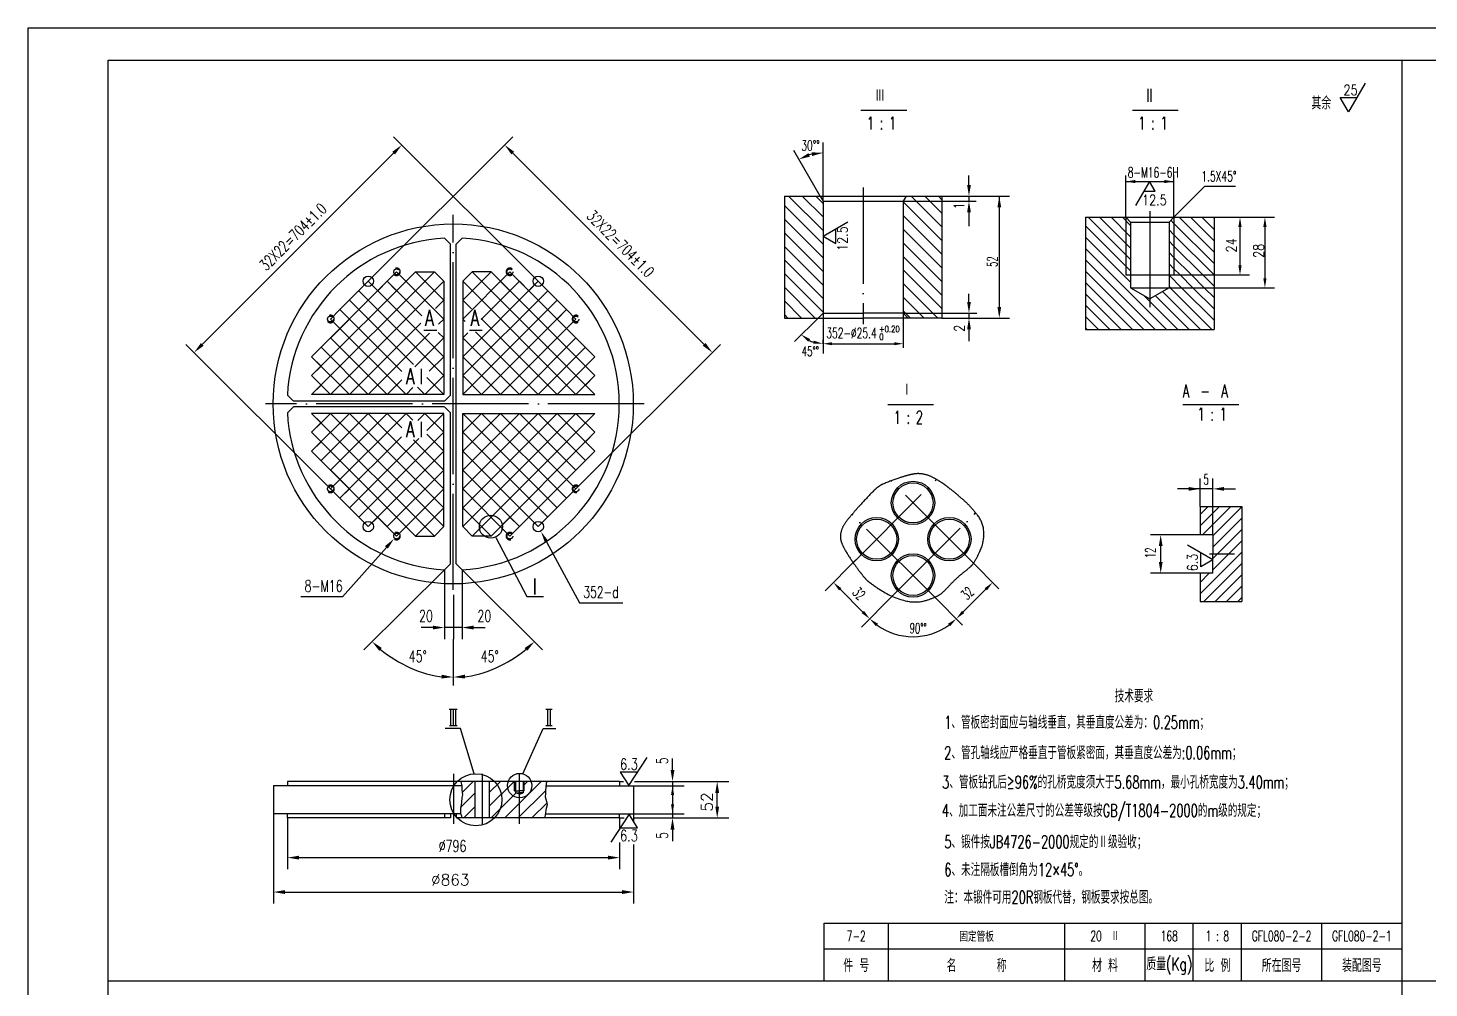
# Model space of a CAD drawing. Extents: x -457 to 1749, y 191 to 1539.
# Drawn here: x 890.8 to 1327.2, y 1240.2 to 1539.4 of the extents above; entities that cross this region are included whole.
import ezdxf
from ezdxf.enums import TextEntityAlignment as Align

# ---------------------------------------------------------------- set-up
doc = ezdxf.new("R2010")
doc.units = 0
doc.header["$MEASUREMENT"] = 0
for name, pattern in [('DASHDOT-M', [36, 30, -3, 0, -3]), ('DIVIDE-M', [39, 30, -3, 0, -3, 0, -3]), ('HIDDEN-M', [7, 5, -2])]:
    doc.linetypes.add(name, pattern=pattern)
doc.layers.get('0').update_dxf_attribs({"linetype": 'CONTINUOUS'})
for name, color, linetype in [('1', 3, 'CONTINUOUS'), ('CDR_DWG1', 4, 'CONTINUOUS'), ('CDR_DWG2', 2, 'CONTINUOUS'), ('CDR_DWG3', 1, 'DASHDOT-M'), ('CDR_DWG4', 3, 'DIVIDE-M'), ('CDR_DWG5', 6, 'HIDDEN-M')]:
    doc.layers.add(name, color=color, linetype=linetype)
doc.styles.add('HZ', font='romans', dxfattribs={"width": 0.7, "bigfont": 'hz'})

# ---------------------------------------------------------------- blocks, each defined once
blk = doc.blocks.new('*X40')
at = {"color": 0}
for p, q in [((138.69, 53.84), (142.12, 57.27)), ((138.22, 49.12), (142.69, 53.6)), ((139.22, 45.88), (142.69, 49.35))]:
    blk.add_line(p, q, dxfattribs=at)
blk = doc.blocks.new('*X41')
at = {"color": 0}
for p, q in [((147.14, 49.56), (154.85, 57.27)), ((147.14, 53.8), (150.61, 57.27)), ((151.95, 45.88), (163.33, 57.27)), ((157.69, 55.87), (159.09, 57.27)), ((147.7, 45.88), (155.52, 53.7)), ((156.19, 45.88), (164.67, 54.36)), ((160.43, 45.88), (165.07, 50.52))]:
    blk.add_line(p, q, dxfattribs=at)
blk = doc.blocks.new('*X92')
at = {"layer": '1', "color": 0, "linetype": 'Continuous'}
for p, q in [((-21518.12, -20658.07), (-21515.63, -20655.58)), ((-21518.12, -20661.6), (-21514.12, -20657.6)), ((-21514.12, -20661.14), (-21508.56, -20655.58)), ((-21514.12, -20657.6), (-21512.1, -20655.58)), ((-21514.12, -20664.67), (-21505.08, -20655.64)), ((-21514.12, -20668.21), (-21505.08, -20659.17)), ((-21517.37, -20664.39), (-21514.12, -20661.14)), ((-21514.12, -20671.75), (-21505.08, -20662.71)), ((-21514.12, -20675.28), (-21505.08, -20666.25)), ((-21518.12, -20682.82), (-21505.08, -20669.78)), ((-21518.12, -20679.28), (-21515.23, -20676.39)), ((-21516.97, -20685.21), (-21505.08, -20673.32)), ((-21513.44, -20685.21), (-21505.08, -20676.85)), ((-21509.9, -20685.21), (-21505.08, -20680.39)), ((-21506.37, -20685.21), (-21505.08, -20683.92))]:
    blk.add_line(p, q, dxfattribs=at)
blk = doc.blocks.new('*X91')
at = {"layer": '1', "color": 0, "linetype": 'Continuous'}
for p, q in [((-21646.29, -20558.85), (-21635.56, -20569.57)), ((-21642.04, -20558.85), (-21635.56, -20565.33)), ((-21637.8, -20558.85), (-21635.56, -20561.08)), ((-21608.1, -20558.85), (-21606.56, -20560.39)), ((-21603.86, -20558.85), (-21602.32, -20560.39)), ((-21599.62, -20558.85), (-21598.51, -20559.95)), ((-21647.61, -20561.76), (-21635.56, -20573.81)), ((-21610.56, -20560.63), (-21598.51, -20572.68)), ((-21606.56, -20560.39), (-21598.51, -20568.44)), ((-21602.32, -20560.39), (-21598.51, -20564.19)), ((-21647.61, -20566.01), (-21635.56, -20578.06)), ((-21610.56, -20564.87), (-21598.51, -20576.92)), ((-21647.61, -20570.25), (-21635.56, -20582.3)), ((-21610.56, -20569.11), (-21598.51, -20581.17)), ((-21647.61, -20574.49), (-21635.56, -20586.54)), ((-21610.56, -20573.36), (-21598.51, -20585.41)), ((-21647.61, -20578.73), (-21635.56, -20590.78)), ((-21610.56, -20577.6), (-21598.51, -20589.65)), ((-21647.61, -20582.98), (-21635.56, -20595.03)), ((-21610.56, -20581.84), (-21598.51, -20593.89)), ((-21647.61, -20587.22), (-21637.99, -20596.85)), ((-21610.56, -20586.08), (-21601.35, -20595.3)), ((-21647.61, -20591.46), (-21642.23, -20596.85)), ((-21610.56, -20590.33), (-21605.59, -20595.3)), ((-21647.61, -20595.7), (-21646.47, -20596.85)), ((-21610.56, -20594.57), (-21609.83, -20595.3)), ((-21609.83, -20595.3), (-21608.29, -20596.85)), ((-21605.59, -20595.3), (-21604.04, -20596.85)), ((-21601.35, -20595.3), (-21599.8, -20596.85))]:
    blk.add_line(p, q, dxfattribs=at)
blk = doc.blocks.new('*X90')
at = {"layer": '1', "color": 0, "linetype": 'Continuous'}
for p, q in [((-21552.92, -20565.41), (-21539.76, -20578.57)), ((-21549.39, -20565.41), (-21539.76, -20575.03)), ((-21545.85, -20565.41), (-21539.76, -20571.5)), ((-21542.32, -20565.41), (-21539.76, -20567.96)), ((-21527.22, -20566.36), (-21526.26, -20567.32)), ((-21526.26, -20567.32), (-21513.76, -20579.82)), ((-21524.64, -20565.41), (-21513.76, -20576.28)), ((-21521.1, -20565.41), (-21513.76, -20572.75)), ((-21517.57, -20565.41), (-21513.76, -20569.21)), ((-21514.03, -20565.41), (-21513.76, -20565.68)), ((-21553.76, -20568.1), (-21539.76, -20582.1)), ((-21553.76, -20571.64), (-21539.76, -20585.64)), ((-21527.76, -20569.35), (-21526.26, -20570.85)), ((-21526.26, -20570.85), (-21513.76, -20583.35)), ((-21553.76, -20575.17), (-21528.53, -20600.41)), ((-21527.76, -20572.89), (-21526.26, -20574.39)), ((-21527.76, -20576.42), (-21526.26, -20577.92)), ((-21526.26, -20574.39), (-21517.25, -20583.41)), ((-21553.76, -20578.71), (-21532.07, -20600.41)), ((-21527.76, -20579.96), (-21526.26, -20581.46)), ((-21526.26, -20577.92), (-21520.78, -20583.41)), ((-21553.76, -20582.24), (-21535.6, -20600.41)), ((-21527.76, -20583.5), (-21523.85, -20587.41)), ((-21526.26, -20581.46), (-21524.32, -20583.41)), ((-21524.32, -20583.41), (-21520.32, -20587.41)), ((-21520.78, -20583.41), (-21516.78, -20587.41)), ((-21517.25, -20583.41), (-21513.76, -20586.89)), ((-21553.76, -20585.78), (-21539.14, -20600.41)), ((-21553.76, -20589.32), (-21542.67, -20600.41)), ((-21529.77, -20588.56), (-21517.92, -20600.41)), ((-21527.76, -20587.03), (-21527.39, -20587.41)), ((-21527.39, -20587.41), (-21514.39, -20600.41)), ((-21523.85, -20587.41), (-21513.76, -20597.5)), ((-21520.32, -20587.41), (-21513.76, -20593.96)), ((-21516.78, -20587.41), (-21513.76, -20590.42)), ((-21553.76, -20592.85), (-21546.21, -20600.41)), ((-21535.58, -20589.83), (-21524.99, -20600.41)), ((-21532.01, -20589.86), (-21521.46, -20600.41)), ((-21553.76, -20596.39), (-21549.74, -20600.41)), ((-21553.76, -20599.92), (-21553.28, -20600.41))]:
    blk.add_line(p, q, dxfattribs=at)

msp = doc.modelspace()

# ---------------------------------------------------------------- linework, layer by layer
for p, q in [((890.79, 1539.38), (1731.79, 1539.38)), ((890.79, 945.38), (890.79, 1539.38)), ((1318.79, 1529.38), (1318.79, 955.38)), ((996.78, 1460.44), (1041.81, 1505.48)), ((1049.73, 1460.44), (1004.69, 1505.48)), ((1138.44, 1489.84), (1138.44, 1503.66)), ((945.07, 1440.77), (1004.69, 1500.39)), ((1041.81, 1500.39), (1101.44, 1440.77)), ((1137.55, 1486.97), (1129.32, 1501.22)), ((1183.91, 1490.47), (1183.91, 1493.36)), ((1232.74, 1480.47), (1232.74, 1493.45)), ((1247.74, 1480.4), (1247.74, 1493.64)), ((1138.44, 1485.42), (1138.44, 1489.84)), ((1232.74, 1491.52), (1247.74, 1491.52)), ((1240.11, 1491.52), (1235.78, 1484.01)), ((1238.36, 1488.49), (1241.86, 1488.49)), ((1241.86, 1488.49), (1240.11, 1491.52)), ((1247.74, 1480.4), (1257.43, 1490.1)), ((1257.43, 1490.1), (1266.94, 1490.1)), ((1163.44, 1485.42), (1186.11, 1485.42)), ((1175.49, 1486.97), (1192.31, 1486.97)), ((1183.91, 1486.97), (1183.91, 1485.42)), ((1192.31, 1486.97), (1196.55, 1486.97)), ((1193.35, 1486.97), (1193.35, 1452.47)), ((1183.91, 1481.92), (1183.91, 1477.64)), ((1260.3, 1480.4), (1271.33, 1480.4)), ((1271.39, 1480.4), (1279.1, 1480.4)), ((1138.44, 1474.52), (1146.21, 1479)), ((1142.46, 1472.2), (1142.46, 1476.84)), ((1268.33, 1477.4), (1268.33, 1465.4)), ((1276.1, 1477.4), (1276.1, 1461.4)), ((1138.44, 1474.52), (1142.46, 1472.2)), ((979.13, 1425.15), (1017.37, 1463.39)), ((979.13, 1431.03), (1011.49, 1463.39)), ((979.13, 1436.91), (1005.6, 1463.39)), ((1020.31, 1448.68), (1005.6, 1463.39)), ((1020.31, 1454.56), (1011.49, 1463.39)), ((1020.31, 1460.44), (1017.37, 1463.39)), ((1026.19, 1454.56), (1035.02, 1463.39)), ((1026.19, 1448.68), (1040.9, 1463.39)), ((1026.19, 1460.44), (1029.14, 1463.39)), ((1067.38, 1425.15), (1029.14, 1463.39)), ((1067.38, 1431.03), (1035.02, 1463.39)), ((1067.38, 1436.91), (1040.9, 1463.39)), ((1247.8, 1462.4), (1271.33, 1462.4)), ((985.01, 1425.15), (1020.31, 1460.44)), ((987.95, 1451.62), (996.78, 1460.44)), ((1020.31, 1436.91), (996.78, 1460.44)), ((1013.45, 1449.66), (1002.66, 1460.44)), ((1061.49, 1425.15), (1026.19, 1460.44)), ((1026.19, 1436.91), (1049.73, 1460.44)), ((1031.9, 1448.5), (1043.84, 1460.44)), ((1058.55, 1451.62), (1049.73, 1460.44)), ((1246.3, 1458.4), (1279.1, 1458.4)), ((1010.92, 1434.53), (990.9, 1454.56)), ((1020.31, 1431.03), (993.84, 1457.5)), ((1017.68, 1451.93), (1020.31, 1454.56)), ((1026.19, 1431.03), (1052.67, 1457.5)), ((1026.19, 1425.15), (1055.61, 1454.56)), ((1028.91, 1451.84), (1026.19, 1454.56)), ((1183.91, 1454.01), (1183.91, 1456.51)), ((987.95, 1451.62), (985.01, 1448.68)), ((1007.24, 1432.33), (987.95, 1451.62)), ((1032.08, 1425.15), (1058.55, 1451.62)), ((1058.55, 1451.62), (1061.49, 1448.68)), ((1136.89, 1448.97), (1129.57, 1441.65)), ((1138.44, 1450.51), (1138.44, 1441.54)), ((1163.44, 1451.24), (1163.44, 1439.72)), ((1163.44, 1450.51), (1186.32, 1450.51)), ((1175.49, 1448.97), (1192.31, 1448.97)), ((1183.91, 1450.51), (1183.91, 1448.97)), ((1192.31, 1448.97), (1196.55, 1448.97)), ((1008.54, 1425.15), (985.01, 1448.68)), ((990.9, 1425.15), (1013.16, 1447.41)), ((1018.71, 1447.07), (1020.31, 1448.68)), ((1026.94, 1447.93), (1026.19, 1448.68)), ((1049.73, 1425.15), (1030.22, 1444.65)), ((1055.61, 1425.15), (1031.93, 1448.82)), ((1037.96, 1425.15), (1061.49, 1448.68)), ((1183.91, 1445.47), (1183.91, 1441.78)), ((985.01, 1395.73), (939.98, 1440.77)), ((1002.66, 1425.15), (985.01, 1442.79)), ((996.78, 1425.15), (1015.86, 1444.22)), ((1011.25, 1433.74), (1020.31, 1442.79)), ((1020.31, 1442.79), (1018.59, 1444.51)), ((1026.19, 1442.79), (1027.8, 1444.4)), ((1043.84, 1425.15), (1026.19, 1442.79)), ((1043.84, 1425.15), (1061.49, 1442.79)), ((1061.49, 1395.73), (1106.53, 1440.77)), ((1138.44, 1440.97), (1138.44, 1442.22)), ((1138.44, 1441.54), (1138.44, 1437.97)), ((1141.24, 1440.97), (1160.64, 1440.97)), ((990.9, 1425.15), (979.13, 1436.91)), ((996.78, 1425.15), (982.07, 1439.85)), ((1015.77, 1432.37), (1020.31, 1436.91)), ((1037.96, 1425.15), (1026.19, 1436.91)), ((1049.73, 1425.15), (1064.43, 1439.85)), ((1055.61, 1425.15), (1067.38, 1436.91)), ((985.01, 1425.15), (979.13, 1431.03)), ((1002.66, 1425.15), (1007.19, 1429.67)), ((1008.54, 1425.15), (1010.7, 1427.3)), ((1014.43, 1425.15), (1012.09, 1427.48)), ((1014.43, 1425.15), (1020.31, 1431.03)), ((1020.31, 1425.15), (1015.04, 1430.41)), ((1032.08, 1425.15), (1026.19, 1431.03)), ((1061.49, 1425.15), (1067.38, 1431.03)), ((979.13, 1419.26), (1017.37, 1381.02)), ((985.01, 1419.26), (979.13, 1413.38)), ((990.9, 1419.26), (979.13, 1407.5)), ((996.78, 1419.26), (982.07, 1404.55)), ((985.01, 1419.26), (1020.31, 1383.96)), ((1002.66, 1419.26), (985.01, 1401.61)), ((1008.54, 1419.26), (985.01, 1395.73)), ((990.9, 1419.26), (1020.31, 1389.85)), ((996.78, 1419.26), (1020.31, 1395.73)), ((1002.66, 1419.26), (1007.2, 1414.72)), ((1008.54, 1419.26), (1010.67, 1417.13)), ((1014.43, 1419.26), (1012.24, 1417.07)), ((1014.43, 1419.26), (1020.31, 1413.38)), ((1020.31, 1419.26), (1014.98, 1413.94)), ((1026.19, 1419.26), (1055.61, 1389.85)), ((1061.49, 1419.26), (1026.19, 1383.96)), ((1055.61, 1419.26), (1026.19, 1389.85)), ((1049.73, 1419.26), (1026.19, 1395.73)), ((1043.84, 1419.26), (1026.19, 1401.61)), ((1037.96, 1419.26), (1026.19, 1407.5)), ((1032.08, 1419.26), (1026.19, 1413.38)), ((1067.38, 1419.26), (1029.14, 1381.02)), ((1032.08, 1419.26), (1058.55, 1392.79)), ((1037.96, 1419.26), (1061.49, 1395.73)), ((1043.84, 1419.26), (1061.49, 1401.61)), ((1049.73, 1419.26), (1064.43, 1404.55)), ((1055.61, 1419.26), (1067.38, 1407.5)), ((1061.49, 1419.26), (1067.38, 1413.38)), ((979.13, 1413.38), (1011.49, 1381.02)), ((1007.09, 1411.92), (987.95, 1392.79)), ((1012.52, 1411.47), (990.9, 1389.85)), ((1020.31, 1413.38), (993.84, 1386.9)), ((1010.87, 1411.06), (1020.31, 1401.61)), ((1014.99, 1412.82), (1020.31, 1407.5)), ((1026.19, 1413.38), (1052.67, 1386.9)), ((1067.38, 1413.38), (1035.02, 1381.02)), ((979.13, 1407.5), (1005.6, 1381.02)), ((1020.31, 1407.5), (996.78, 1383.96)), ((1026.19, 1407.5), (1049.73, 1383.96)), ((1067.38, 1407.5), (1040.9, 1381.02)), ((1020.31, 1401.61), (1002.66, 1383.96)), ((1026.19, 1401.61), (1043.84, 1383.96)), ((1255.88, 1390.23), (1255.88, 1398.93)), ((1259.88, 1381.48), (1259.88, 1398.93)), ((987.95, 1392.79), (985.01, 1395.73)), ((987.95, 1392.79), (996.78, 1383.96)), ((1020.31, 1395.73), (1005.6, 1381.02)), ((1026.19, 1395.73), (1040.9, 1381.02)), ((1058.55, 1392.79), (1049.73, 1383.96)), ((1058.55, 1392.79), (1061.49, 1395.73)), ((1259.88, 1395.73), (1248.88, 1395.73)), ((1263.38, 1395.73), (1266.88, 1395.73)), ((1020.31, 1389.85), (1011.49, 1381.02)), ((1026.19, 1389.85), (1035.02, 1381.02)), ((1020.31, 1383.96), (1017.37, 1381.02)), ((1026.19, 1383.96), (1029.14, 1381.02)), ((1036.47, 1380.55), (1046.19, 1362.14)), ((1052.32, 1379.23), (1062.58, 1360.17)), ((1255.82, 1381.42), (1240.43, 1381.42)), ((1002.42, 1377.49), (988.78, 1362.08)), ((1243.63, 1372.92), (1243.63, 1377.92)), ((1259.88, 1373.67), (1252.03, 1378.2)), ((1256.09, 1371.48), (1256.09, 1375.86)), ((995.4, 1345.6), (1020.5, 1370.54)), ((1020.5, 1370.54), (1020.5, 1348.91)), ((1051.1, 1345.6), (1026.01, 1370.54)), ((1026.01, 1370.54), (1026.01, 1348.91)), ((1148.68, 1373.57), (1139.07, 1363.96)), ((1184.56, 1373.28), (1193.25, 1364.59)), ((1259.88, 1373.67), (1256.09, 1371.48)), ((1255.82, 1369.42), (1240.43, 1369.42)), ((988.78, 1362.08), (975.79, 1362.08)), ((1023.3, 1362.69), (1023.3, 1348.91)), ((1046.19, 1362.14), (1051.4, 1362.14)), ((1150.86, 1357.36), (1143.79, 1364.44)), ((1159.99, 1362.25), (1150.38, 1352.65)), ((1173.24, 1361.97), (1181.93, 1353.28)), ((1182.1, 1357.38), (1189.17, 1364.45)), ((1062.58, 1360.17), (1076.05, 1360.17)), ((1016.9, 1352.51), (1013.3, 1352.51)), ((1026.01, 1352.51), (1020.5, 1352.51)), ((1023.3, 1334.48), (1023.3, 1348.91)), ((1029.61, 1352.51), (1033.21, 1352.51)), ((1022.02, 1327.11), (1024.49, 1327.11)), ((1022.48, 1322.06), (1022.48, 1327.04)), ((1023.27, 1327.04), (1023.27, 1322.06)), ((1024.06, 1322.06), (1024.06, 1327.04)), ((1052.05, 1327.05), (1054.05, 1327.05)), ((1052.67, 1322.08), (1052.67, 1327.05)), ((1053.48, 1327.05), (1053.48, 1322.08)), ((1025.56, 1321.05), (1020.72, 1321.05)), ((1022.08, 1321.99), (1024.49, 1321.99)), ((1029.73, 1306.92), (1025.56, 1321.05)), ((1044.97, 1306.92), (1051.24, 1321.05)), ((1051.24, 1321.05), (1055.17, 1321.05)), ((1052.11, 1322.01), (1054.05, 1322.01)), ((1077.91, 1303.27), (1083.61, 1311.97)), ((1091.56, 1308.15), (1091.56, 1311.75)), ((1080.65, 1307.44), (1075.28, 1307.44)), ((1075.28, 1307.44), (1077.91, 1303.27)), ((1075.05, 1304.55), (1076.31, 1304.55)), ((1079.44, 1303.23), (1095.16, 1303.23)), ((1079.68, 1304.55), (1095.16, 1304.55)), ((1091.56, 1304.55), (1091.56, 1293.22)), ((1095.16, 1304.55), (1109.08, 1304.55)), ((1105.48, 1296.73), (1105.48, 1301.36)), ((967.22, 1294.43), (967.22, 1266.47)), ((971.62, 1293.17), (971.62, 1277.21)), ((1078.03, 1294.31), (1072.33, 1285.61)), ((1075.05, 1293.17), (1075.05, 1289.75)), ((1075.05, 1293.17), (1076.47, 1293.17)), ((1080.66, 1290.14), (1078.03, 1294.31)), ((1079.44, 1294.49), (1079.44, 1292.08)), ((1079.49, 1294.49), (1095.16, 1294.49)), ((1079.68, 1293.17), (1109.08, 1293.17)), ((1075.3, 1290.14), (1080.66, 1290.14)), ((1091.56, 1289.57), (1091.56, 1285.97)), ((1075.05, 1285.55), (1075.05, 1277.21)), ((1079.44, 1284.92), (1079.44, 1266.47)), ((975.22, 1280.81), (1071.45, 1280.81)), ((970.82, 1270.07), (1075.84, 1270.07)), ((1138.79, 1252.38), (1318.79, 1252.38)), ((915.79, 1242.38), (1721.79, 1242.38))]:
    msp.add_line(p, q)
msp.add_lwpolyline([(1307.3, 1522.2), (1302.14, 1513.27), (1299.57, 1517.73), (1304.72, 1517.73)])
msp.add_lwpolyline([(1023.3, 1352.63, 0.25, 0.25, 1), (1023.3, 1352.38, 0.25, 0.25, 1)], format="xyseb", close=True)
for centre, radius in [((1034.97, 1383.98), 3.58), ((1030.3, 1298.86), 8.11), ((1043.94, 1303.25), 3.81)]:
    msp.add_circle(centre, radius)
for centre, radius, start, end in [((1138.44, 1485.42), 15.04, 103.3639, 106.6366), ((1138.44, 1450.51), 9.54, 243.0955, 251.9045), ((1166.47, 1368.74), 19.08, 234.0169, 305.9831), ((1025.49, 1375.5), 38.82, 230.1331, 262.3182), ((1021.01, 1375.5), 38.82, 277.6818, 309.8669)]:
    msp.add_arc(centre, radius, start, end)
for points in [[(1005.12, 1499.96), (1004.27, 1500.81), (1007.24, 1502.93)], [(1041.39, 1499.96), (1042.24, 1500.81), (1039.27, 1502.93)], [(1133.9, 1500.37), (1134.36, 1499.3), (1130.92, 1498.45)], [(1135.03, 1499.48), (1134.9, 1500.63), (1138.44, 1500.46)], [(1183.33, 1490.47), (1184.5, 1490.47), (1183.91, 1486.97)], [(1235.74, 1491.02), (1235.74, 1492.02), (1232.74, 1491.52)], [(1244.74, 1491.02), (1244.74, 1492.02), (1247.74, 1491.52)], [(1184.5, 1481.92), (1183.33, 1481.92), (1183.91, 1485.42)], [(1192.77, 1483.47), (1193.94, 1483.47), (1193.35, 1486.97)], [(1268.83, 1477.4), (1267.83, 1477.4), (1268.33, 1480.4)], [(1276.6, 1477.4), (1275.6, 1477.4), (1276.1, 1480.4)], [(1268.83, 1465.4), (1267.83, 1465.4), (1268.33, 1462.4)], [(1276.6, 1461.4), (1275.6, 1461.4), (1276.1, 1458.4)], [(1183.33, 1454.01), (1184.5, 1454.01), (1183.91, 1450.51)], [(1184.5, 1445.47), (1183.33, 1445.47), (1183.91, 1448.97)], [(1192.77, 1452.47), (1193.94, 1452.47), (1193.35, 1448.97)], [(945.49, 1440.34), (944.64, 1441.19), (942.52, 1438.22)], [(1101.01, 1440.34), (1101.86, 1441.19), (1103.98, 1438.22)], [(1134.42, 1442.41), (1133.83, 1441.6), (1131.7, 1443.77)], [(1135.4, 1440.95), (1135.56, 1441.94), (1138.44, 1440.97)], [(1141.24, 1441.44), (1141.24, 1440.51), (1138.44, 1440.97)], [(1160.64, 1441.44), (1160.64, 1440.51), (1163.44, 1440.97)], [(1252.38, 1395.15), (1252.38, 1396.32), (1255.88, 1395.73)], [(1263.38, 1395.15), (1263.38, 1396.32), (1259.88, 1395.73)], [(1001.97, 1377.89), (1002.87, 1377.1), (1004.81, 1380.19)], [(1051.79, 1378.95), (1052.85, 1379.51), (1050.61, 1382.4)], [(1243.05, 1377.92), (1244.22, 1377.92), (1243.63, 1381.42)], [(1243.05, 1372.92), (1244.22, 1372.92), (1243.63, 1369.42)], [(1144.14, 1364.79), (1143.43, 1364.08), (1141.66, 1366.56)], [(1188.82, 1364.8), (1189.52, 1364.1), (1191.29, 1366.57)], [(1151.21, 1357.72), (1150.5, 1357.01), (1152.98, 1355.24)], [(1181.74, 1357.73), (1182.45, 1357.03), (1179.98, 1355.26)], [(1016.9, 1351.91), (1016.9, 1353.11), (1020.5, 1352.51)], [(1029.61, 1351.91), (1029.61, 1353.11), (1026.01, 1352.51)], [(1154.94, 1352.91), (1155.58, 1353.68), (1152.98, 1355.24)], [(1177.36, 1353.68), (1178.01, 1352.91), (1179.96, 1355.24)], [(1001.02, 1346.15), (1000.21, 1345.26), (997.96, 1348.14)], [(1045.49, 1346.15), (1046.3, 1345.26), (1048.55, 1348.14)], [(1019.64, 1337.83), (1019.58, 1336.63), (1023.2, 1337.07)], [(1026.87, 1337.83), (1026.92, 1336.63), (1023.3, 1337.07)], [(1092.16, 1308.15), (1090.96, 1308.15), (1091.56, 1304.55)], [(1092.05, 1300.35), (1091.09, 1300.35), (1091.57, 1303.23)], [(1106.08, 1300.94), (1104.88, 1300.94), (1105.48, 1304.54)], [(1092.05, 1297.37), (1091.09, 1297.37), (1091.57, 1294.49)], [(1106.08, 1296.73), (1104.88, 1296.73), (1105.48, 1293.13)], [(1092.16, 1289.57), (1090.96, 1289.57), (1091.56, 1293.17)], [(975.22, 1280.21), (975.22, 1281.41), (971.62, 1280.81)], [(1071.45, 1280.21), (1071.45, 1281.41), (1075.05, 1280.81)], [(970.82, 1269.47), (970.82, 1270.67), (967.22, 1270.07)], [(1075.84, 1269.47), (1075.84, 1270.67), (1079.44, 1270.07)]]:
    msp.add_solid(points)
at = {"layer": 'CDR_DWG1'}
for p, q in [((915.79, 1529.38), (1721.79, 1529.38)), ((915.79, 955.38), (915.79, 1529.38)), ((1126.39, 1486.97), (1137.55, 1486.97)), ((1126.45, 1486.97), (1126.39, 1486.91)), ((1126.39, 1486.97), (1126.39, 1465.87)), ((1137.55, 1486.97), (1138.44, 1485.42)), ((1137.55, 1486.97), (1164.33, 1486.97)), ((1138.44, 1485.42), (1163.44, 1485.42)), ((1138.44, 1485.42), (1138.44, 1465.87)), ((1164.33, 1486.97), (1163.44, 1485.42)), ((1163.44, 1485.42), (1163.44, 1465.87)), ((1164.33, 1486.97), (1175.49, 1486.97)), ((1175.49, 1486.97), (1175.49, 1465.87)), ((1220.24, 1480.4), (1232.74, 1480.4)), ((1220.24, 1480.4), (1220.24, 1445.4)), ((1232.74, 1480.4), (1247.74, 1480.4)), ((1232.74, 1480.4), (1234.24, 1478.9)), ((1232.74, 1480.4), (1232.74, 1462.4)), ((1246.24, 1478.9), (1247.74, 1480.4)), ((1247.72, 1480.4), (1260.24, 1480.4)), ((1247.74, 1480.4), (1247.74, 1462.4)), ((1260.24, 1480.4), (1260.24, 1445.4)), ((1234.24, 1478.9), (1246.24, 1478.9)), ((1234.24, 1478.9), (1234.24, 1458.4)), ((1246.24, 1478.9), (1246.24, 1458.4)), ((1020.5, 1473.87), (1022.37, 1471.99)), ((1022.37, 1424.96), (1022.37, 1471.99)), ((1026.01, 1473.87), (1024.13, 1471.99)), ((1024.13, 1372.42), (1024.13, 1471.99)), ((1126.39, 1465.87), (1126.39, 1448.97)), ((1138.44, 1465.87), (1138.44, 1457.28)), ((1163.44, 1465.87), (1163.44, 1457.28)), ((1175.49, 1465.87), (1175.49, 1448.97)), ((1232.74, 1462.4), (1234.09, 1462.4)), ((1234.24, 1462.4), (1246.24, 1462.4)), ((1246.15, 1462.4), (1247.74, 1462.4)), ((1234.24, 1458.4), (1246.24, 1458.4)), ((1234.24, 1458.4), (1240.24, 1454.94)), ((1246.24, 1458.4), (1240.24, 1454.94)), ((1138.44, 1457.42), (1138.44, 1450.51)), ((1163.44, 1457.42), (1163.44, 1450.51)), ((1126.39, 1448.97), (1136.89, 1448.97)), ((1136.89, 1448.97), (1138.44, 1450.51)), ((1136.89, 1448.97), (1150.94, 1448.97)), ((1138.44, 1450.51), (1150.94, 1450.51)), ((1163.44, 1450.51), (1150.94, 1450.51)), ((1164.99, 1448.97), (1150.94, 1448.97)), ((1164.99, 1448.98), (1163.44, 1450.53)), ((1175.49, 1448.97), (1164.99, 1448.97)), ((1175.49, 1449.17), (1175.29, 1448.97)), ((1220.24, 1445.4), (1260.24, 1445.4)), ((971.6, 1424.98), (973.48, 1423.1)), ((1020.49, 1423.08), (973.49, 1423.08)), ((1020.49, 1423.08), (1022.37, 1424.97)), ((971.6, 1419.43), (973.48, 1421.31)), ((1020.47, 1421.32), (973.49, 1421.32)), ((1020.49, 1421.32), (1022.37, 1419.44)), ((1022.37, 1372.42), (1022.37, 1419.44)), ((1255.88, 1390.23), (1268.92, 1390.23)), ((1255.88, 1390.23), (1255.88, 1381.42)), ((1268.92, 1390.23), (1268.92, 1360.61)), ((1259.88, 1381.42), (1255.88, 1381.42)), ((1259.88, 1381.42), (1259.88, 1375.42)), ((1259.88, 1369.42), (1259.88, 1375.42)), ((1020.5, 1370.54), (1022.37, 1372.42)), ((1026.01, 1370.54), (1024.13, 1372.42)), ((1259.88, 1369.42), (1255.88, 1369.42)), ((1255.88, 1369.42), (1255.88, 1360.61)), ((1255.88, 1360.61), (1268.92, 1360.61)), ((967.22, 1303.27), (967.22, 1294.42)), ((967.23, 1303.29), (1025.87, 1303.29)), ((1025.66, 1304.55), (971.61, 1304.55)), ((971.62, 1304.55), (971.62, 1303.29)), ((1030.04, 1304.55), (1025.66, 1304.55)), ((1030.02, 1304.55), (1030.02, 1293.17)), ((1034.48, 1304.55), (1030.04, 1304.55)), ((1034.48, 1304.55), (1034.48, 1293.17)), ((1042.36, 1304.55), (1034.48, 1304.55)), ((1042.35, 1301.66), (1042.35, 1304.55)), ((1042.35, 1301.66), (1043.86, 1301.66)), ((1045.37, 1304.55), (1042.36, 1304.55)), ((1043.85, 1300.56), (1042.68, 1301.03)), ((1042.69, 1304.54), (1042.69, 1301.03)), ((1042.69, 1301.03), (1043.86, 1301.03)), ((1045.36, 1301.66), (1043.86, 1301.66)), ((1043.86, 1300.56), (1045.03, 1301.03)), ((1045.03, 1301.03), (1043.86, 1301.03)), ((1045.03, 1304.54), (1045.03, 1301.03)), ((1045.36, 1301.66), (1045.36, 1304.55)), ((1052.45, 1304.55), (1045.37, 1304.55)), ((1052.17, 1303.23), (1079.44, 1303.23)), ((1075.05, 1304.55), (1052.45, 1304.55)), ((1075.05, 1304.55), (1075.05, 1303.29)), ((1079.44, 1303.27), (1079.44, 1294.42)), ((1025.5, 1294.43), (967.22, 1294.43)), ((1022.37, 1293.17), (971.61, 1293.17)), ((971.62, 1293.17), (971.62, 1294.43)), ((1020.5, 1294.43), (1020.5, 1293.17)), ((1022.37, 1294.43), (1022.37, 1293.17)), ((1024.13, 1294.43), (1024.13, 1293.17)), ((1025.92, 1293.17), (1024.13, 1293.17)), ((1030.04, 1293.17), (1025.92, 1293.17)), ((1034.48, 1293.17), (1030.04, 1293.17)), ((1051.68, 1293.17), (1034.48, 1293.17)), ((1075.05, 1293.17), (1051.68, 1293.17)), ((1051.9, 1294.49), (1079.44, 1294.49)), ((1075.05, 1293.17), (1075.05, 1294.43)), ((1138.79, 1260.38), (1318.79, 1260.38)), ((1138.79, 1242.38), (1138.79, 1260.38)), ((1158.79, 1242.38), (1158.79, 1260.38)), ((1213.79, 1242.38), (1213.79, 1260.38)), ((1238.79, 1242.38), (1238.79, 1260.38)), ((1253.79, 1242.38), (1253.79, 1260.38)), ((1268.79, 1242.38), (1268.79, 1260.38)), ((1293.79, 1242.38), (1293.79, 1260.38))]:
    msp.add_line(p, q, dxfattribs=at)
for points in [[(1020.31, 1425.15), (979.13, 1425.15), (982.07, 1428.09), (979.13, 1431.03), (982.07, 1433.97), (979.13, 1436.91), (990.9, 1448.68), (987.95, 1451.62), (996.78, 1460.44), (999.72, 1457.5), (1002.66, 1460.44), (1005.6, 1457.5), (1011.49, 1463.39), (1017.37, 1463.39), (1020.31, 1460.44), (1020.31, 1425.15)], [(1026.19, 1425.15), (1067.38, 1425.15), (1064.43, 1428.09), (1067.38, 1431.03), (1064.43, 1433.97), (1067.38, 1436.91), (1055.61, 1448.68), (1058.55, 1451.62), (1049.73, 1460.44), (1046.79, 1457.5), (1043.84, 1460.44), (1040.9, 1457.5), (1035.02, 1463.39), (1029.14, 1463.39), (1026.19, 1460.44)], [(1026.19, 1425.15), (1067.38, 1425.15), (1064.43, 1428.09), (1067.38, 1431.03), (1064.43, 1433.97), (1067.38, 1436.91), (1055.61, 1448.68), (1058.55, 1451.62), (1049.73, 1460.44), (1046.79, 1457.5), (1043.84, 1460.44), (1040.9, 1457.5), (1035.02, 1463.39), (1029.14, 1463.39), (1026.19, 1460.44), (1026.19, 1425.15)], [(1020.31, 1419.26), (979.13, 1419.26), (982.07, 1416.32), (979.13, 1413.38), (982.07, 1410.44), (979.13, 1407.5), (990.9, 1395.73), (987.95, 1392.79), (996.78, 1383.96), (999.72, 1386.9), (1002.66, 1383.96), (1005.6, 1386.9), (1011.49, 1381.02), (1017.37, 1381.02), (1020.31, 1383.96), (1020.31, 1419.26)], [(1026.19, 1419.26), (1067.38, 1419.26), (1064.43, 1416.32), (1067.38, 1413.38), (1064.43, 1410.44), (1067.38, 1407.5), (1055.61, 1395.73), (1058.55, 1392.79), (1049.73, 1383.96), (1046.79, 1386.9), (1043.84, 1383.96), (1040.9, 1386.9), (1035.02, 1381.02), (1029.14, 1381.02), (1026.19, 1383.96)], [(1026.19, 1419.26), (1067.38, 1419.26), (1064.43, 1416.32), (1067.38, 1413.38), (1064.43, 1410.44), (1067.38, 1407.5), (1055.61, 1395.73), (1058.55, 1392.79), (1049.73, 1383.96), (1046.79, 1386.9), (1043.84, 1383.96), (1040.9, 1386.9), (1035.02, 1381.02), (1029.14, 1381.02), (1026.19, 1383.96), (1026.19, 1419.26)]]:
    msp.add_lwpolyline(points, dxfattribs=at)
for centre, radius in [((1023.25, 1422.2), 56.09), ((996.78, 1460.44), 1.62), ((1049.73, 1460.44), 1.62), ((1166.47, 1391.36), 6.75), ((1166.47, 1391.36), 6.25), ((996.78, 1383.96), 1.62), ((1049.73, 1383.96), 1.62), ((1155.16, 1380.05), 6.75), ((1155.16, 1380.05), 6.25), ((1177.79, 1380.05), 6.75), ((1177.79, 1380.05), 6.25), ((1166.47, 1368.74), 6.75), ((1166.47, 1368.74), 6.25)]:
    msp.add_circle(centre, radius, dxfattribs=at)
for start, end in [(93.0515, 176.9346), (273.0515, 86.9485), (183.0189, 266.9485)]:
    msp.add_arc((1023.25, 1422.2), 51.74, start, end, dxfattribs=at)
at = {"layer": 'CDR_DWG2'}
for p, q in [((1150.26, 1513.73), (1164.5, 1513.73)), ((1234.83, 1513.73), (1249.07, 1513.73)), ((1014.13, 1445.25), (1018.09, 1445.25)), ((1028.27, 1445.25), (1032.22, 1445.25)), ((1013.25, 1433.11), (1013.25, 1428.4)), ((1158.63, 1422.03), (1172.87, 1422.03)), ((1250.54, 1422.03), (1268.01, 1422.03)), ((1013.25, 1416.6), (1013.25, 1411.89))]:
    msp.add_line(p, q, dxfattribs=at)
at = {"layer": 'CDR_DWG3', "linetype": 'DASHDOT-M'}
for p, q in [((1150.94, 1489.67), (1150.94, 1447.07)), ((1023.25, 1364.23), (1023.25, 1481.14)), ((1240.24, 1482.29), (1240.24, 1452.34)), ((1082.76, 1422.2), (964.82, 1422.2)), ((1147.83, 1372.72), (1173.78, 1398.67)), ((1185.3, 1372.53), (1159.61, 1398.22)), ((1159.99, 1362.25), (1185.98, 1388.25)), ((1173.24, 1361.97), (1147.45, 1387.76)), ((1266.67, 1375.42), (1258.79, 1375.42)), ((1023.33, 1306.95), (1023.33, 1291.29)), ((1032.25, 1306.95), (1032.25, 1291.29)), ((1043.85, 1291.29), (1043.85, 1306.95))]:
    msp.add_line(p, q, dxfattribs=at)
at = {"layer": 'CDR_DWG4', "linetype": 'DIVIDE-M'}
for p, q in [((1025.6, 1304.54), (1025.92, 1303.03)), ((1025.92, 1303.03), (1025.92, 1301.9)), ((1025.92, 1301.9), (1026.13, 1300.4)), ((1052, 1300.83), (1051.88, 1299.78)), ((1052.11, 1302.78), (1052, 1301.61)), ((1052, 1301.61), (1052, 1300.83)), ((1052.21, 1303.96), (1052.11, 1302.78)), ((1052.37, 1304.56), (1052.21, 1303.96)), ((1025.6, 1296.77), (1025.5, 1296.02)), ((1025.82, 1298.02), (1025.6, 1296.77)), ((1025.92, 1299.53), (1025.82, 1298.02)), ((1026.13, 1300.4), (1025.92, 1299.53)), ((1051.88, 1299.78), (1052.11, 1299.01)), ((1052.11, 1299.01), (1052.33, 1298.3)), ((1052.38, 1296.86), (1052.21, 1296.07)), ((1052.33, 1298.3), (1052.49, 1297.32)), ((1052.49, 1297.32), (1052.38, 1296.86)), ((1025.5, 1296.02), (1025.5, 1294.52)), ((1025.5, 1294.52), (1025.82, 1293.88)), ((1025.82, 1293.88), (1025.92, 1293.25)), ((1051.84, 1294.06), (1051.67, 1293.22)), ((1051.94, 1294.77), (1051.84, 1294.06)), ((1052.05, 1295.56), (1051.94, 1294.77)), ((1052.21, 1296.07), (1052.05, 1295.56))]:
    msp.add_line(p, q, dxfattribs=at)
msp.add_lwpolyline([(1147.83, 1372.72, -0.023977), (1145.33, 1376.63, -0.041569), (1144.19, 1379.05, -0.136871), (1143.96, 1381.9, -0.111271), (1145.35, 1385.09, -0.01502), (1147.09, 1387.32, -0.010523), (1149.73, 1390.37, -0.009998), (1154.21, 1395.13, -0.037701), (1155.52, 1396.28, -0.059647), (1157.1, 1397.2, -0.020375), (1162.08, 1399.11, -0.017092), (1165.15, 1400.03, -0.029449), (1166.97, 1400.4, -0.087448), (1169.89, 1400.29, -0.076351), (1173.02, 1399.11, -0.014588), (1175.3, 1397.73, -0.01865), (1177, 1396.54, -0.009886), (1178.74, 1395.17, -0.005092), (1182.02, 1392.42, -0.029478), (1184.06, 1390.46, -0.020788), (1186.65, 1387.41, -0.149114), (1188.51, 1382.59, -0.123357), (1187.43, 1376.48, -0.031047), (1185.58, 1372.95, -0.070606), (1184.47, 1371.59, -0.019019), (1182.3, 1369.75, 0.018662), (1180.09, 1367.86, 0.020772), (1177.94, 1365.72, -0.020092), (1175.72, 1363.49, -0.075492), (1173.91, 1362.27, -0.042645), (1170.31, 1360.92, -0.12342), (1164.55, 1360.76, -0.085917), (1156.93, 1363.88, -0.018798), (1152.79, 1366.7, -0.055143), (1151.53, 1367.86, -0.015916), (1150.18, 1369.53, -0.008606)], format="xyb", close=True, dxfattribs=at)
at = {"layer": 'CDR_DWG5', "linetype": 'HIDDEN-M'}
for centre in [(1005.6, 1463.39), (1040.9, 1463.39), (985.01, 1448.68), (1061.49, 1448.68), (985.01, 1395.73), (1061.49, 1395.73), (1005.6, 1381.02), (1040.9, 1381.02)]:
    msp.add_circle(centre, 0.91, dxfattribs=at)
for centre, start, end in [((1005.6, 1463.39), 220.2738, 124.6823), ((1040.9, 1463.39), 55.3177, 319.7262), ((985.01, 1448.68), 220.2738, 124.6823), ((1061.49, 1448.68), 55.3177, 319.7262), ((985.01, 1395.73), 235.3177, 139.7262), ((1061.49, 1395.73), 40.2738, 304.6823), ((1005.6, 1381.02), 235.3177, 139.7262), ((1040.9, 1381.02), 40.2738, 304.6823)]:
    msp.add_arc(centre, 1.17, start, end, dxfattribs=at)

# ---------------------------------------------------------------- block references
for name, p in [('*X91', (22774, 22045.81)), ('*X90', (22774, 22045.81)), ('*X92', (22774, 22045.81)), ('*X40', (887.33, 1247.29)), ('*X41', (887.33, 1247.29))]:
    msp.add_blockref(name, p)

# ---------------------------------------------------------------- texts
at = {"style": 'HZ'}
for s, height, width, p in [('25', 3.2, 0.8, (1300.59, 1518.43)), ('其余', 4, 0.7, (1290.57, 1513.98)), ('30%%d%%d', 3.2, 0.65, (1131.69, 1501.15)), ('8-M16-6H', 3.2, 0.65, (1233.38, 1492.78)), ('1.5X45%%d', 3.2, 0.65, (1256.32, 1491.56)), ('12.5', 3.2, 0.8, (1237.83, 1484.16)), ('352-%%C25.4', 3.2, 0.65, (1139.47, 1442.7)), ('+0.20', 1.96, 0.8, (1155.88, 1444.55)), ('0', 1.96, 0.8, (1155.98, 1442.14)), ('45%%d%%d', 3, 0.65, (1131.83, 1437.11)), ('5', 3.2, 0.6, (1256.95, 1397.09)), ('8-M16', 3.6, 0.7, (976.94, 1363.68)), ('352-d', 3.5, 0.7, (1063.77, 1361.79)), ('20', 3.6, 0.7, (1012.59, 1354.32)), ('20', 3.6, 0.7, (1030.79, 1354.32)), ('45%%d', 3.6, 0.7, (1009.38, 1341.77)), ('45%%d', 3.6, 0.7, (1031.82, 1341.72)), ('技术要求', 4, 0.65, (1229.31, 1329.18)), ('1、管板密封面应与轴线垂直，其垂直度公差为：0.25mm；', 4, 0.65, (1176.2, 1320.98)), ('2、管孔轴线应严格垂直于管板紧密面，其垂直度公差为:0.06mm；', 4, 0.65, (1176.2, 1311.49)), ('3、管板钻孔后≥96%的孔桥宽度须大于5.68mm，最小孔桥宽度为3.40mm；', 4, 0.65, (1175.55, 1302.33)), ('4、加工面未注公差尺寸的公差等级按GB/T1804-2000的m级的规定；', 4, 0.65, (1175.48, 1293.49)), ('5、锻件按JB4726-2000规定的Ⅱ级验收；', 4, 0.65, (1176.22, 1283.72)), ('%%C796', 3.6, 0.7, (1018.71, 1282.61)), ('6、未注隔板槽倒角为12×45%%d。', 4, 0.65, (1176.22, 1275.04)), ('注：本锻件可用20R钢板代替，钢板要求按总图。', 4, 0.65, (1176.22, 1266.46))]:
    msp.add_text(s, height=height, dxfattribs=dict(at, width=width)).set_placement(p)
at = {"style": 'HZ', "width": 0.7}
for rotation, p in [(45, (974.56, 1473.06)), (315, (1074.11, 1470.9))]:
    msp.add_text('32X22=704%%P1.0', height=3.5, rotation=rotation, dxfattribs=at).set_placement(p, align=Align.CENTER)
at = {"style": 'HZ'}
for s, height, rotation, width, p in [('1', 3.2, 90, 0.8, (1182.36, 1482.85)), ('12.5', 3.2, 90, 0.8, (1146.11, 1469.88)), ('24', 3.2, 90, 0.8, (1267.22, 1469.43)), ('28', 3.2, 90, 0.8, (1275.76, 1467.73)), ('52', 3.2, 90, 0.6, (1192.76, 1464.92)), ('2', 3.2, 90, 0.8, (1182.5, 1444.7)), ('12', 3.2, 90, 0.6, (1242.03, 1374.14)), ('6.3', 3.2, 90, 0.8, (1255.1, 1370.05)), ('32', 3.2, 315, 0.6, (1147.32, 1363.16)), ('32', 3.2, 45, 0.6, (1183.37, 1360.91)), ('90%%d%%d', 3.2, 358.5569, 0.6, (1165.39, 1350.74)), ('5', 3.6, 90, 0.7, (1090.13, 1309.9)), ('5', 3.6, 90, 0.7, (1090.13, 1286.64))]:
    msp.add_text(s, height=height, rotation=rotation, dxfattribs=dict(at, width=width)).set_placement(p)
for s, height, width, p in [('I', 5, 0.7, (1048.66, 1362.79)), ('6.3', 3.5, 0.75, (1077.98, 1308.17)), ('6.3', 3.5, 0.75, (1077.98, 1285.92))]:
    msp.add_text(s, height=height, dxfattribs=dict(at, width=width)).set_placement(p, align=Align.CENTER)
msp.add_text('52 ', height=3.5, rotation=90, dxfattribs=at).set_placement((1104.03, 1299.34), align=Align.CENTER)
msp.add_text('%%C863 ', height=3.5, dxfattribs=at).set_placement((1023.53, 1272.14), align=Align.CENTER)
for s, height, width, p in [('7-2', 3.2, 0.65, (1148.79, 1256.38)), ('固定管板', 3.2, 0.65, (1186.29, 1256.38)), ('20  Ⅱ', 3.2, 0.65, (1226.29, 1256.38)), ('168', 3.2, 0.65, (1246.29, 1256.38)), ('1 : 8', 3.2, 0.65, (1261.29, 1256.38)), ('GFL080-2-2', 3.2, 0.65, (1281.29, 1256.38)), ('GFL080-2-1', 3.2, 0.65, (1306.29, 1256.38)), ('件 号', 4, 0.7, (1148.79, 1247.38)), ('名      称', 4, 0.7, (1186.29, 1247.38)), ('材 料', 4, 0.7, (1226.29, 1247.38)), ('质量(Kg)', 4, 0.7, (1246.29, 1247.38)), ('比 例', 4, 0.7, (1261.29, 1247.38)), ('所在图号', 4, 0.7, (1281.29, 1247.38)), ('装配图号', 4, 0.7, (1306.29, 1247.38))]:
    msp.add_text(s, height=height, dxfattribs=dict(at, width=width)).set_placement(p, align=Align.MIDDLE)
at = {"layer": 'CDR_DWG2', "style": 'HZ'}
for s, height, width, p in [('Ⅲ', 4, 0.65, (1154.66, 1516.37)), ('II', 4, 0.65, (1239.22, 1516.37)), ('1 : 1', 4, 0.65, (1152.08, 1507.74)), ('1 : 1', 4, 0.65, (1236.65, 1507.74)), ('A', 5, 0.7, (1014.51, 1446.53)), ('A', 5, 0.7, (1028.65, 1446.53)), ('A', 5, 0.7, (1008.54, 1428.32)), ('Ⅰ', 4, 0.65, (1163.02, 1424.67)), ('A  -  A', 4, 0.65, (1250.47, 1424.24)), ('1 : 2', 4, 0.65, (1160.45, 1416.04)), ('1 : 1', 4, 0.65, (1255.07, 1417.02)), ('A', 5, 0.7, (1008.54, 1411.82))]:
    msp.add_text(s, height=height, dxfattribs=dict(at, width=width)).set_placement(p)

doc.saveas('drawing.dxf')
